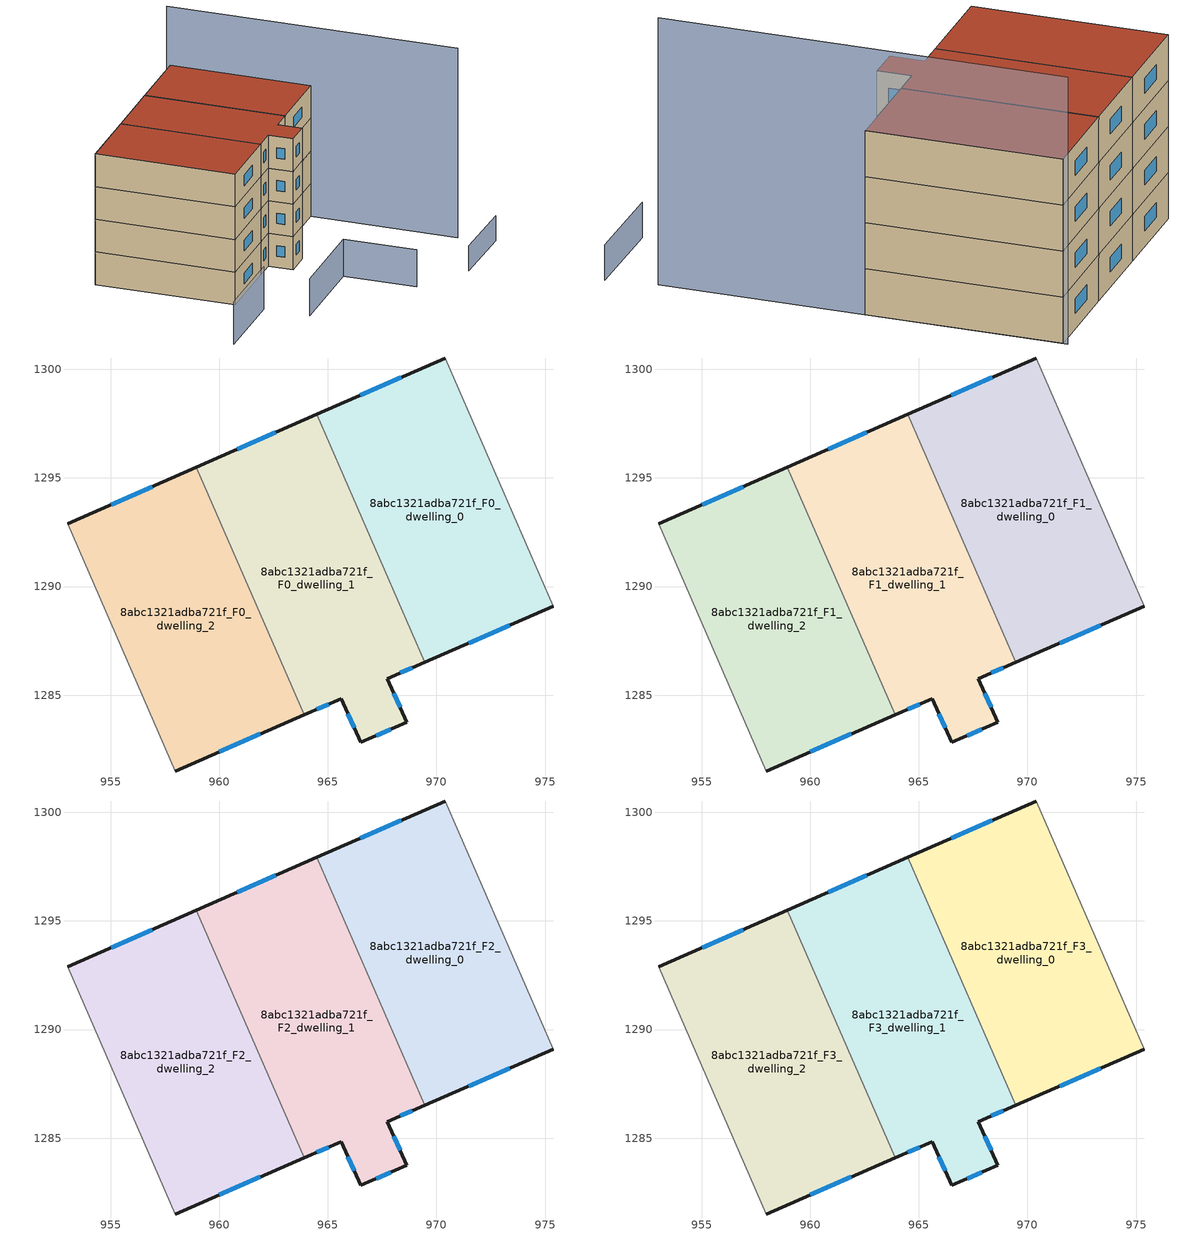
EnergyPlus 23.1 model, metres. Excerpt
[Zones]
8abc1321adba721f_F0_dwelling_0
 floor ground (EU_floor_Construction): 970.4,1300.52 975.39,1289.1 969.47,1286.52 964.49,1297.92 z0
 wall outside (EU_wall_Construction): 970.4,1300.52 964.49,1297.92 / 969.47,1286.52 975.39,1289.1 z0:3
 wall adiabatic (EU_wall_Construction): 975.39,1289.1 970.4,1300.52 z0:3
 wall to 8abc1321adba721f_F0_dwelling_1 (EU_wall_Construction): 964.49,1297.92 969.47,1286.52 z0:3
 window (EU_Window_Construction): 968.39,1299.64 966.5,1298.81 / 971.48,1287.4 973.37,1288.22 z1.02:1.98
8abc1321adba721f_F0_dwelling_1
 floor ground (EU_floor_Construction): 964.49,1297.92 969.47,1286.52 967.74,1285.76 968.62,1283.74 966.51,1282.82 965.62,1284.84 963.92,1284.1 958.94,1295.49 z0
 wall outside (EU_wall_Construction): 964.49,1297.92 958.94,1295.49 / 963.92,1284.1 965.62,1284.84 966.51,1282.82 968.62,1283.74 967.74,1285.76 969.47,1286.52 z0:3
 wall to 8abc1321adba721f_F0_dwelling_2 (EU_wall_Construction): 958.94,1295.49 963.92,1284.1 z0:3
 window (EU_Window_Construction): 962.6,1297.09 960.83,1296.31 / 968.33,1286.02 968.88,1286.26 / 968.32,1284.43 968.04,1285.08 / 967.23,1283.13 967.9,1283.43 / 965.92,1284.15 966.2,1283.51 / 964.5,1284.35 965.04,1284.59 z1.02:1.98
8abc1321adba721f_F0_dwelling_2
 floor ground (EU_floor_Construction): 958.94,1295.49 963.92,1284.1 957.98,1281.51 953.01,1292.88 z0
 wall outside (EU_wall_Construction): 957.98,1281.51 963.92,1284.1 / 958.94,1295.49 953.01,1292.88 z0:3
 wall adiabatic (EU_wall_Construction): 953.01,1292.88 957.98,1281.51 z0:3
 window (EU_Window_Construction): 960,1282.39 961.9,1283.22 / 956.92,1294.6 955.03,1293.77 z1.02:1.98
8abc1321adba721f_F1_dwelling_0
 floor to 8abc1321adba721f_F0_dwelling_0 (EU_floor_Construction): 970.4,1300.52 975.39,1289.1 969.47,1286.52 964.49,1297.92 z3
 wall outside (EU_wall_Construction): 970.4,1300.52 964.49,1297.92 / 969.47,1286.52 975.39,1289.1 z3:6
 wall adiabatic (EU_wall_Construction): 975.39,1289.1 970.4,1300.52 z3:6
 wall to 8abc1321adba721f_F1_dwelling_1 (EU_wall_Construction): 964.49,1297.92 969.47,1286.52 z3:6
 window (EU_Window_Construction): 968.39,1299.64 966.5,1298.81 / 971.48,1287.4 973.37,1288.22 z4.02:4.98
8abc1321adba721f_F1_dwelling_1
 floor to 8abc1321adba721f_F0_dwelling_1 (EU_floor_Construction): 964.49,1297.92 969.47,1286.52 967.74,1285.76 968.62,1283.74 966.5,1282.82 965.62,1284.84 963.92,1284.1 958.94,1295.49 z3
 wall outside (EU_wall_Construction): 964.49,1297.92 958.94,1295.49 / 963.92,1284.1 965.62,1284.84 966.51,1282.82 968.62,1283.74 967.74,1285.76 969.47,1286.52 z3:6
 wall to 8abc1321adba721f_F1_dwelling_2 (EU_wall_Construction): 958.94,1295.49 963.92,1284.1 z3:6
 window (EU_Window_Construction): 962.6,1297.09 960.83,1296.31 / 968.33,1286.02 968.88,1286.26 / 968.32,1284.43 968.04,1285.08 / 967.23,1283.13 967.9,1283.43 / 965.92,1284.15 966.2,1283.51 / 964.5,1284.35 965.04,1284.59 z4.02:4.98
8abc1321adba721f_F1_dwelling_2
 floor to 8abc1321adba721f_F0_dwelling_2 (EU_floor_Construction): 958.94,1295.49 963.92,1284.1 957.98,1281.51 953.01,1292.88 z3
 wall outside (EU_wall_Construction): 957.98,1281.51 963.92,1284.1 / 958.94,1295.49 953.01,1292.88 z3:6
 wall adiabatic (EU_wall_Construction): 953.01,1292.88 957.98,1281.51 z3:6
 window (EU_Window_Construction): 960,1282.39 961.9,1283.22 / 956.92,1294.6 955.03,1293.77 z4.02:4.98
8abc1321adba721f_F2_dwelling_0
 floor to 8abc1321adba721f_F1_dwelling_0 (EU_floor_Construction): 970.4,1300.52 975.39,1289.1 969.47,1286.52 964.49,1297.92 z6
 wall outside (EU_wall_Construction): 970.4,1300.52 964.49,1297.92 / 969.47,1286.52 975.39,1289.1 z6:9
 wall adiabatic (EU_wall_Construction): 975.39,1289.1 970.4,1300.52 z6:9
 wall to 8abc1321adba721f_F2_dwelling_1 (EU_wall_Construction): 964.49,1297.92 969.47,1286.52 z6:9
 window (EU_Window_Construction): 968.39,1299.64 966.5,1298.81 / 971.48,1287.4 973.37,1288.22 z7.02:7.98
8abc1321adba721f_F2_dwelling_1
 floor to 8abc1321adba721f_F1_dwelling_1 (EU_floor_Construction): 964.49,1297.92 969.47,1286.52 967.74,1285.76 968.62,1283.74 966.5,1282.82 965.62,1284.84 963.92,1284.1 958.94,1295.49 z6
 wall outside (EU_wall_Construction): 964.49,1297.92 958.94,1295.49 / 963.92,1284.1 965.62,1284.84 966.51,1282.82 968.62,1283.74 967.74,1285.76 969.47,1286.52 z6:9
 wall to 8abc1321adba721f_F2_dwelling_2 (EU_wall_Construction): 958.94,1295.49 963.92,1284.1 z6:9
 window (EU_Window_Construction): 962.6,1297.09 960.83,1296.31 / 968.33,1286.02 968.88,1286.26 / 968.32,1284.43 968.04,1285.08 / 967.23,1283.13 967.9,1283.43 / 965.92,1284.15 966.2,1283.51 / 964.5,1284.35 965.04,1284.59 z7.02:7.98
8abc1321adba721f_F2_dwelling_2
 floor to 8abc1321adba721f_F1_dwelling_2 (EU_floor_Construction): 958.94,1295.49 963.92,1284.1 957.98,1281.51 953.01,1292.88 z6
 wall outside (EU_wall_Construction): 957.98,1281.51 963.92,1284.1 / 958.94,1295.49 953.01,1292.88 z6:9
 wall adiabatic (EU_wall_Construction): 953.01,1292.88 957.98,1281.51 z6:9
 window (EU_Window_Construction): 960,1282.39 961.9,1283.22 / 956.92,1294.6 955.03,1293.77 z7.02:7.98
8abc1321adba721f_F3_dwelling_0
 floor to 8abc1321adba721f_F2_dwelling_0 (EU_floor_Construction): 970.4,1300.52 975.39,1289.1 969.47,1286.52 964.49,1297.92 z9
 wall outside (EU_wall_Construction): 970.4,1300.52 964.49,1297.92 / 969.47,1286.52 975.39,1289.1 z9:12
 wall adiabatic (EU_wall_Construction): 975.39,1289.1 970.4,1300.52 z9:12
 wall to 8abc1321adba721f_F3_dwelling_1 (EU_wall_Construction): 964.49,1297.92 969.47,1286.52 z9:12
 window (EU_Window_Construction): 968.39,1299.64 966.5,1298.81 / 971.48,1287.4 973.37,1288.22 z10.02:10.98
 roof outside (EU_roof_Construction): 975.39,1289.1 970.4,1300.52 964.49,1297.92 969.47,1286.52 z12
8abc1321adba721f_F3_dwelling_1
 floor to 8abc1321adba721f_F2_dwelling_1 (EU_floor_Construction): 964.49,1297.92 969.47,1286.52 967.74,1285.76 968.62,1283.74 966.5,1282.82 965.62,1284.84 963.92,1284.1 958.94,1295.49 z9
 wall outside (EU_wall_Construction): 964.49,1297.92 958.94,1295.49 / 963.92,1284.1 965.62,1284.84 966.51,1282.82 968.62,1283.74 967.74,1285.76 969.47,1286.52 z9:12
 wall to 8abc1321adba721f_F3_dwelling_2 (EU_wall_Construction): 958.94,1295.49 963.92,1284.1 z9:12
 window (EU_Window_Construction): 962.6,1297.09 960.83,1296.31 / 968.33,1286.02 968.88,1286.26 / 968.32,1284.43 968.04,1285.08 / 967.23,1283.13 967.9,1283.43 / 965.92,1284.15 966.2,1283.51 / 964.5,1284.35 965.04,1284.59 z10.02:10.98
 roof outside (EU_roof_Construction): 968.62,1283.74 967.74,1285.76 969.47,1286.52 964.49,1297.92 958.94,1295.49 963.92,1284.1 965.62,1284.84 966.51,1282.82 z12
8abc1321adba721f_F3_dwelling_2
 floor to 8abc1321adba721f_F2_dwelling_2 (EU_floor_Construction): 958.94,1295.49 963.92,1284.1 957.98,1281.51 953.01,1292.88 z9
 wall outside (EU_wall_Construction): 957.98,1281.51 963.92,1284.1 / 958.94,1295.49 953.01,1292.88 z9:12
 wall adiabatic (EU_wall_Construction): 953.01,1292.88 957.98,1281.51 z9:12
 window (EU_Window_Construction): 960,1282.39 961.9,1283.22 / 956.92,1294.6 955.03,1293.77 z10.02:10.98
 roof outside (EU_roof_Construction): 963.92,1284.1 958.94,1295.49 953.01,1292.88 957.98,1281.51 z12
shading: 976.32,1271.88 982.31,1274.4 z0:2.3; 952.11,1276.21 958.98,1279.21 z0:3.9; 960.61,1275.46 968.4,1278.86 / 968.4,1278.86 971,1272.9 z0:3.4; 980.6,1277.16 970.28,1300.79 z0:17.4
[Building]
EU S2 Campaign: North Axis=0; Terrain=City; Solar Distribution=FullExterior
[Site:Location]
Vienna: Latitude=48; Longitude=16.5; Time Zone=1; Elevation=183
[SizingPeriod:WeatherFileDays]
AnnualSizingPeriod: Begin Month=1; Begin Day of Month=1; End Month=12; End Day of Month=31; Day of Week for Start Day=Monday; Use Weather File Daylight Saving Period=No; Use Weather File Rain and Snow Indicators=No
[MATERIAL]
EU_InternalMass_Material: Roughness=MediumRough; Thickness=0.1; Conductivity=1; Density=1800; Specific Heat=900; Thermal Absorptance=0.9; Solar Absorptance=0.7; Visible Absorptance=0.7
[MATERIAL:NOMASS] Roughness=MediumRough; Thermal Absorptance=0.9; Solar Absorptance=0.7; Visible Absorptance=0.7
Name | Thermal Resistance
EU_wall_NoMass | 0.942466
EU_roof_NoMass | 0.551687
EU_floor_NoMass | 0.66527
[WINDOWMATERIAL:SIMPLEGLAZINGSYSTEM]
EU_Window_SimpleGlazing: UFactor=2.03367; Solar Heat Gain Coefficient=0.65; Visible Transmittance=0.65
[CONSTRUCTION]
EU_wall_Construction: EU_wall_NoMass
EU_roof_Construction: EU_roof_NoMass
EU_floor_Construction: EU_floor_NoMass
EU_Window_Construction: EU_Window_SimpleGlazing
EU_InternalMass_Construction: EU_InternalMass_Material
[ZONE] Type=1; Multiplier=1; Ceiling Height=autocalculate; Floor Area=autocalculate; Part of Total Floor Area=Yes
Name | Volume
8abc1321adba721f_F0_dwelling_0; 8abc1321adba721f_F1_dwelling_0; 8abc1321adba721f_F2_dwelling_0; 8abc1321adba721f_F3_dwelling_0; 8abc1321adba721f_F0_dwelling_1 | 241.258
8abc1321adba721f_F1_dwelling_1; 8abc1321adba721f_F2_dwelling_1; 8abc1321adba721f_F3_dwelling_1 | 241.26
8abc1321adba721f_F0_dwelling_2; 8abc1321adba721f_F1_dwelling_2; 8abc1321adba721f_F2_dwelling_2; 8abc1321adba721f_F3_dwelling_2 | 241.277
[INTERNALMASS] Construction=EU_InternalMass_Construction
Name | Zone or ZoneList | Surface Area
8abc1321adba721f_F0_dwelling_0_EU_InternalMass | 8abc1321adba721f_F0_dwelling_0 | 80.4195
8abc1321adba721f_F0_dwelling_1_EU_InternalMass | 8abc1321adba721f_F0_dwelling_1 | 80.4198
8abc1321adba721f_F0_dwelling_2_EU_InternalMass | 8abc1321adba721f_F0_dwelling_2 | 80.4257
8abc1321adba721f_F1_dwelling_0_EU_InternalMass | 8abc1321adba721f_F1_dwelling_0 | 80.4195
8abc1321adba721f_F1_dwelling_1_EU_InternalMass | 8abc1321adba721f_F1_dwelling_1 | 80.4198
8abc1321adba721f_F1_dwelling_2_EU_InternalMass | 8abc1321adba721f_F1_dwelling_2 | 80.4257
8abc1321adba721f_F2_dwelling_0_EU_InternalMass | 8abc1321adba721f_F2_dwelling_0 | 80.4195
8abc1321adba721f_F2_dwelling_1_EU_InternalMass | 8abc1321adba721f_F2_dwelling_1 | 80.4198
8abc1321adba721f_F2_dwelling_2_EU_InternalMass | 8abc1321adba721f_F2_dwelling_2 | 80.4257
8abc1321adba721f_F3_dwelling_0_EU_InternalMass | 8abc1321adba721f_F3_dwelling_0 | 80.4195
8abc1321adba721f_F3_dwelling_1_EU_InternalMass | 8abc1321adba721f_F3_dwelling_1 | 80.4198
8abc1321adba721f_F3_dwelling_2_EU_InternalMass | 8abc1321adba721f_F3_dwelling_2 | 80.4257
[OTHEREQUIPMENT] Fuel Type=Electricity; Design Level Calculation Method=Watts/Area; Power per Zone Floor Area=1; Fraction Latent=0; Fraction Radiant=0; Fraction Lost=0; Carbon Dioxide Generation Rate=0; EndUse Subcategory=EU_Step8_InternalGains
Name | Zone or ZoneList or Space or SpaceList | Schedule
EU_Step8_InternalGain_8abc1321adba721f_F0_dwelling_0_f000 | 8abc1321adba721f_F0_dwelling_0 | EU_Step8_GainSchedule_8abc1321adba721f_F0_dwelling_0_f000
EU_Step8_InternalGain_8abc1321adba721f_F0_dwelling_1_f000 | 8abc1321adba721f_F0_dwelling_1 | EU_Step8_GainSchedule_8abc1321adba721f_F0_dwelling_1_f000
EU_Step8_InternalGain_8abc1321adba721f_F0_dwelling_2_f000 | 8abc1321adba721f_F0_dwelling_2 | EU_Step8_GainSchedule_8abc1321adba721f_F0_dwelling_2_f000
EU_Step8_InternalGain_8abc1321adba721f_F1_dwelling_0_f000 | 8abc1321adba721f_F1_dwelling_0 | EU_Step8_GainSchedule_8abc1321adba721f_F1_dwelling_0_f000
EU_Step8_InternalGain_8abc1321adba721f_F1_dwelling_1_f000 | 8abc1321adba721f_F1_dwelling_1 | EU_Step8_GainSchedule_8abc1321adba721f_F1_dwelling_1_f000
EU_Step8_InternalGain_8abc1321adba721f_F1_dwelling_2_f000 | 8abc1321adba721f_F1_dwelling_2 | EU_Step8_GainSchedule_8abc1321adba721f_F1_dwelling_2_f000
EU_Step8_InternalGain_8abc1321adba721f_F2_dwelling_0_f000 | 8abc1321adba721f_F2_dwelling_0 | EU_Step8_GainSchedule_8abc1321adba721f_F2_dwelling_0_f000
EU_Step8_InternalGain_8abc1321adba721f_F2_dwelling_1_f000 | 8abc1321adba721f_F2_dwelling_1 | EU_Step8_GainSchedule_8abc1321adba721f_F2_dwelling_1_f000
EU_Step8_InternalGain_8abc1321adba721f_F2_dwelling_2_f000 | 8abc1321adba721f_F2_dwelling_2 | EU_Step8_GainSchedule_8abc1321adba721f_F2_dwelling_2_f000
EU_Step8_InternalGain_8abc1321adba721f_F3_dwelling_0_f000 | 8abc1321adba721f_F3_dwelling_0 | EU_Step8_GainSchedule_8abc1321adba721f_F3_dwelling_0_f000
EU_Step8_InternalGain_8abc1321adba721f_F3_dwelling_1_f000 | 8abc1321adba721f_F3_dwelling_1 | EU_Step8_GainSchedule_8abc1321adba721f_F3_dwelling_1_f000
EU_Step8_InternalGain_8abc1321adba721f_F3_dwelling_2_f000 | 8abc1321adba721f_F3_dwelling_2 | EU_Step8_GainSchedule_8abc1321adba721f_F3_dwelling_2_f000
[ZONEVENTILATION:DESIGNFLOWRATE] Schedule=EU_AlwaysOn; Design Flow Rate Calculation Method=AirChanges/Hour; Air Changes per Hour=0.530523; Ventilation Type=Natural; Fan Pressure Rise=0; Fan Total Efficiency=1; Constant Term Coefficient=1; Temperature Term Coefficient=0; Velocity Term Coefficient=0; Velocity Squared Term Coefficient=0; Minimum Indoor Temperature=-100; Maximum Indoor Temperature=100; Delta Temperature=-100; Minimum Outdoor Temperature=-100; Maximum Outdoor Temperature=100; Maximum Wind Speed=40
Name | Zone or ZoneList or Space or SpaceList
EU_ConstantAir_8abc1321adba721f_F0_dwelling_0 | 8abc1321adba721f_F0_dwelling_0
EU_ConstantAir_8abc1321adba721f_F0_dwelling_1 | 8abc1321adba721f_F0_dwelling_1
EU_ConstantAir_8abc1321adba721f_F0_dwelling_2 | 8abc1321adba721f_F0_dwelling_2
EU_ConstantAir_8abc1321adba721f_F1_dwelling_0 | 8abc1321adba721f_F1_dwelling_0
EU_ConstantAir_8abc1321adba721f_F1_dwelling_1 | 8abc1321adba721f_F1_dwelling_1
EU_ConstantAir_8abc1321adba721f_F1_dwelling_2 | 8abc1321adba721f_F1_dwelling_2
EU_ConstantAir_8abc1321adba721f_F2_dwelling_0 | 8abc1321adba721f_F2_dwelling_0
EU_ConstantAir_8abc1321adba721f_F2_dwelling_1 | 8abc1321adba721f_F2_dwelling_1
EU_ConstantAir_8abc1321adba721f_F2_dwelling_2 | 8abc1321adba721f_F2_dwelling_2
EU_ConstantAir_8abc1321adba721f_F3_dwelling_0 | 8abc1321adba721f_F3_dwelling_0
EU_ConstantAir_8abc1321adba721f_F3_dwelling_1 | 8abc1321adba721f_F3_dwelling_1
EU_ConstantAir_8abc1321adba721f_F3_dwelling_2 | 8abc1321adba721f_F3_dwelling_2
[HVACTEMPLATE:THERMOSTAT] Constant Heating Setpoint=20; Constant Cooling Setpoint=50
EU_HeatOnly_8abc1321adba721f_F0_dwelling_0; EU_HeatOnly_8abc1321adba721f_F0_dwelling_1; EU_HeatOnly_8abc1321adba721f_F0_dwelling_2; EU_HeatOnly_8abc1321adba721f_F1_dwelling_0; EU_HeatOnly_8abc1321adba721f_F1_dwelling_1; EU_HeatOnly_8abc1321adba721f_F1_dwelling_2; EU_HeatOnly_8abc1321adba721f_F2_dwelling_0; EU_HeatOnly_8abc1321adba721f_F2_dwelling_1; EU_HeatOnly_8abc1321adba721f_F2_dwelling_2; EU_HeatOnly_8abc1321adba721f_F3_dwelling_0; EU_HeatOnly_8abc1321adba721f_F3_dwelling_1; EU_HeatOnly_8abc1321adba721f_F3_dwelling_2
[HVACTEMPLATE:ZONE:IDEALLOADSAIRSYSTEM] System Availability Schedule=EU_AlwaysOn; Maximum Heating Supply Air Temperature=50; Minimum Cooling Supply Air Temperature=13; Maximum Heating Supply Air Humidity Ratio=0.0156; Minimum Cooling Supply Air Humidity Ratio=0.0077; Heating Limit=NoLimit; Cooling Limit=NoLimit; Heating Availability Schedule=EU_AlwaysOn; Cooling Availability Schedule=EU_CoolingOff; Dehumidification Control Type=ConstantSensibleHeatRatio; Cooling Sensible Heat Ratio=0.7; Dehumidification Setpoint=60; Humidification Control Type=None; Humidification Setpoint=30; Outdoor Air Method=None; Outdoor Air Flow Rate per Person=0.00944; Outdoor Air Flow Rate per Zone Floor Area=0; Outdoor Air Flow Rate per Zone=0; Demand Controlled Ventilation Type=None; Outdoor Air Economizer Type=NoEconomizer; Heat Recovery Type=None; Sensible Heat Recovery Effectiveness=0.7; Latent Heat Recovery Effectiveness=0.65
Name | Template Thermostat
8abc1321adba721f_F0_dwelling_0 | EU_HeatOnly_8abc1321adba721f_F0_dwelling_0
8abc1321adba721f_F0_dwelling_1 | EU_HeatOnly_8abc1321adba721f_F0_dwelling_1
8abc1321adba721f_F0_dwelling_2 | EU_HeatOnly_8abc1321adba721f_F0_dwelling_2
8abc1321adba721f_F1_dwelling_0 | EU_HeatOnly_8abc1321adba721f_F1_dwelling_0
8abc1321adba721f_F1_dwelling_1 | EU_HeatOnly_8abc1321adba721f_F1_dwelling_1
8abc1321adba721f_F1_dwelling_2 | EU_HeatOnly_8abc1321adba721f_F1_dwelling_2
8abc1321adba721f_F2_dwelling_0 | EU_HeatOnly_8abc1321adba721f_F2_dwelling_0
8abc1321adba721f_F2_dwelling_1 | EU_HeatOnly_8abc1321adba721f_F2_dwelling_1
8abc1321adba721f_F2_dwelling_2 | EU_HeatOnly_8abc1321adba721f_F2_dwelling_2
8abc1321adba721f_F3_dwelling_0 | EU_HeatOnly_8abc1321adba721f_F3_dwelling_0
8abc1321adba721f_F3_dwelling_1 | EU_HeatOnly_8abc1321adba721f_F3_dwelling_1
8abc1321adba721f_F3_dwelling_2 | EU_HeatOnly_8abc1321adba721f_F3_dwelling_2
[SIZING:ZONE] Zone Cooling Design Supply Air Temperature Input Method=SupplyAirTemperature; Zone Cooling Design Supply Air Temperature=13; Zone Heating Design Supply Air Temperature Input Method=SupplyAirTemperature; Zone Heating Design Supply Air Temperature=50; Zone Cooling Design Supply Air Humidity Ratio=0.008; Zone Heating Design Supply Air Humidity Ratio=0.008; Cooling Design Air Flow Method=DesignDay; Cooling Design Air Flow Rate=0; Cooling Minimum Air Flow per Zone Floor Area=0.000762; Cooling Minimum Air Flow=0; Cooling Minimum Air Flow Fraction=0.2; Heating Design Air Flow Method=DesignDay; Heating Design Air Flow Rate=0; Heating Maximum Air Flow per Zone Floor Area=0.002032; Heating Maximum Air Flow=0.141576; Heating Maximum Air Flow Fraction=0.3; Account for Dedicated Outdoor Air System=No; Dedicated Outdoor Air System Control Strategy=NeutralSupplyAir; Dedicated Outdoor Air Low Setpoint Temperature for Design=autosize; Dedicated Outdoor Air High Setpoint Temperature for Design=autosize; Zone Load Sizing Method=Sensible Load Only No Latent Load; Zone Latent Cooling Design Supply Air Humidity Ratio Input Method=HumidityRatioDifference; Zone Cooling Design Supply Air Humidity Ratio Difference=0.005; Zone Latent Heating Design Supply Air Humidity Ratio Input Method=HumidityRatioDifference; Zone Humidification Design Supply Air Humidity Ratio Difference=0.005
8abc1321adba721f_F0_dwelling_0; 8abc1321adba721f_F0_dwelling_1; 8abc1321adba721f_F0_dwelling_2; 8abc1321adba721f_F1_dwelling_0; 8abc1321adba721f_F1_dwelling_1; 8abc1321adba721f_F1_dwelling_2; 8abc1321adba721f_F2_dwelling_0; 8abc1321adba721f_F2_dwelling_1; 8abc1321adba721f_F2_dwelling_2; 8abc1321adba721f_F3_dwelling_0; 8abc1321adba721f_F3_dwelling_1; 8abc1321adba721f_F3_dwelling_2
[SCHEDULE:CONSTANT]
Name | Hourly Value
EU_AlwaysOn | 1
EU_CoolingOff | 0
[SCHEDULE:FILE] Column Number=1; Rows to Skip at Top=0; Number of Hours of Data=8760; Column Separator=Comma; Interpolate to Timestep=No; Minutes per Item=60; Adjust Schedule for Daylight Savings=Yes
Name | File
EU_Step8_GainSchedule_8abc1321adba721f_F0_dwelling_0_f000 | ../../schedules/8abc1321adba721f/8abc1321adba721f_F0_dwelling_0_f000_gain.csv
EU_Step8_GainSchedule_8abc1321adba721f_F0_dwelling_1_f000 | ../../schedules/8abc1321adba721f/8abc1321adba721f_F0_dwelling_1_f000_gain.csv
EU_Step8_GainSchedule_8abc1321adba721f_F0_dwelling_2_f000 | ../../schedules/8abc1321adba721f/8abc1321adba721f_F0_dwelling_2_f000_gain.csv
EU_Step8_GainSchedule_8abc1321adba721f_F1_dwelling_0_f000 | ../../schedules/8abc1321adba721f/8abc1321adba721f_F1_dwelling_0_f000_gain.csv
EU_Step8_GainSchedule_8abc1321adba721f_F1_dwelling_1_f000 | ../../schedules/8abc1321adba721f/8abc1321adba721f_F1_dwelling_1_f000_gain.csv
EU_Step8_GainSchedule_8abc1321adba721f_F1_dwelling_2_f000 | ../../schedules/8abc1321adba721f/8abc1321adba721f_F1_dwelling_2_f000_gain.csv
EU_Step8_GainSchedule_8abc1321adba721f_F2_dwelling_0_f000 | ../../schedules/8abc1321adba721f/8abc1321adba721f_F2_dwelling_0_f000_gain.csv
EU_Step8_GainSchedule_8abc1321adba721f_F2_dwelling_1_f000 | ../../schedules/8abc1321adba721f/8abc1321adba721f_F2_dwelling_1_f000_gain.csv
EU_Step8_GainSchedule_8abc1321adba721f_F2_dwelling_2_f000 | ../../schedules/8abc1321adba721f/8abc1321adba721f_F2_dwelling_2_f000_gain.csv
EU_Step8_GainSchedule_8abc1321adba721f_F3_dwelling_0_f000 | ../../schedules/8abc1321adba721f/8abc1321adba721f_F3_dwelling_0_f000_gain.csv
EU_Step8_GainSchedule_8abc1321adba721f_F3_dwelling_1_f000 | ../../schedules/8abc1321adba721f/8abc1321adba721f_F3_dwelling_1_f000_gain.csv
EU_Step8_GainSchedule_8abc1321adba721f_F3_dwelling_2_f000 | ../../schedules/8abc1321adba721f/8abc1321adba721f_F3_dwelling_2_f000_gain.csv
